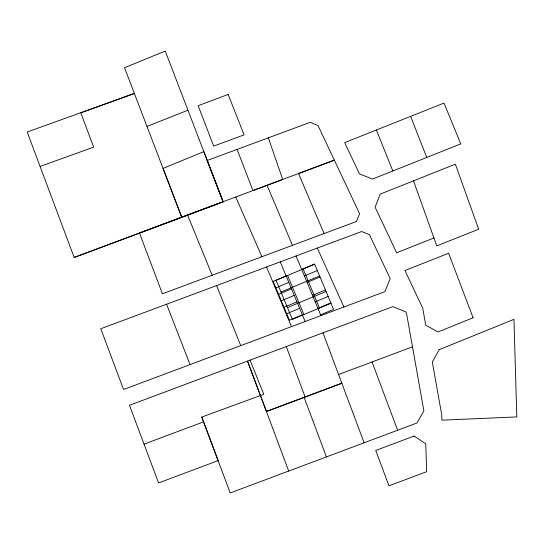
<?xml version="1.0" encoding="UTF-8"?>
<svg xmlns="http://www.w3.org/2000/svg" width="544" height="544" viewBox="0 0 544 544"><rect width="100%" height="100%" fill="white"/><g stroke="black" fill="none" stroke-linecap="round" stroke-linejoin="round"><path stroke-width="0.82" d="M286.124 275.951L273.17 281.364L289.401 320.226L302.355 314.82M301.668 269.457L314.622 264.051L333.56 309.393L320.606 314.799M314.67 264.166L276.066 280.289L292.386 319.362L330.99 303.239M275.869 287.837L288.83 282.431M304.375 275.937L317.329 270.524M280.983 292.053L319.586 275.93M278.576 294.318L291.53 288.905M307.081 282.411L320.035 277.005M281.282 300.791L294.236 295.385M283.988 307.272L296.942 301.859M312.487 295.372L325.441 289.959M287.47 307.598L326.08 291.475M286.695 313.752L299.649 308.339M315.194 301.845L328.148 296.439M317.9 308.326L330.854 302.913M426.748 157.461L460.754 143.895L444.02 103.068L344.706 142.603L359.448 173.883L372.504 179.051L426.748 157.461L410.632 116.348M433.942 237.959L396.624 252.783L375.115 207.155L380.249 194.099L455.362 164.166L478.666 229.228L436.778 245.908L413.494 180.846M146.975 126.412L187.945 110.208M324.095 233.553L298.54 173.55L334.342 160.154L139.448 232.988L162.418 293.78L356.442 221.503L359.611 213.758L318.029 125.535L310.196 122.332L207.176 160.494L223.04 201.77M343.917 306.979L123.556 389.504L100.783 328.739L361.692 231.533L369.498 234.729L390.191 278.644L384.887 291.645L343.917 306.979L317.329 248.071M250.077 360.135L392.856 306.639L405.858 311.923L406.531 313.324L423.885 410.842L416.976 423.001L230.228 492.946L201.783 417.051L263.779 394.305L250.077 360.135L129.479 405.28L158.569 482.95L218.124 460.625L201.783 417.051M144.051 444.142L203.578 421.852M338.586 374.51L412.488 346.82M266.417 411.488L341.843 383.241L266.417 411.488L247.52 361.087L288.714 471.043M74.147 257.407L223.108 201.756L165.233 51.054L124.522 67.708L134.361 93.391L27.2 132.036L74.195 257.536L223.156 201.885L203.837 151.626L163.064 168.416L181.764 217.328L134.395 93.527L80.818 112.846L93.65 147.132L40.079 166.45M235.729 196.996L261.929 256.714M267.063 185.314L292.448 245.344M303.144 268.981L319.464 308.054M296.052 256L320.933 315.588M287.599 275.475L303.912 314.548M280.248 261.888L305.15 321.504M266.56 266.995L291.468 326.631M187.571 214.989L212.174 275.25M376.38 129.996L392.829 170.966M216.553 285.607L240.754 345.617M166.573 304.225L190.046 364.596M237.102 149.396L252.94 190.59L282.703 179.445L268.328 137.829M372.055 361.957L397.63 430.243M322.973 332.812L364.133 442.796M286.273 346.569L305.143 396.998M304.13 397.365L326.427 456.919M439.103 349.717L432.31 362.012L441.714 414.718L441.884 420.165L516.8 416.908L513.964 319.335L439.103 349.717M473.083 317.757L438.036 331.969L425.741 325.176L422.708 308.156L404.96 270.504L448.623 253.266L473.083 317.757M228.12 94.445L198.159 105.706L213.69 146.112L244.1 134.858L228.12 94.445M414.113 436.057L375.734 450.459L388.987 485.812L426.666 471.689L425.768 443.782L414.113 436.057"/></g></svg>
